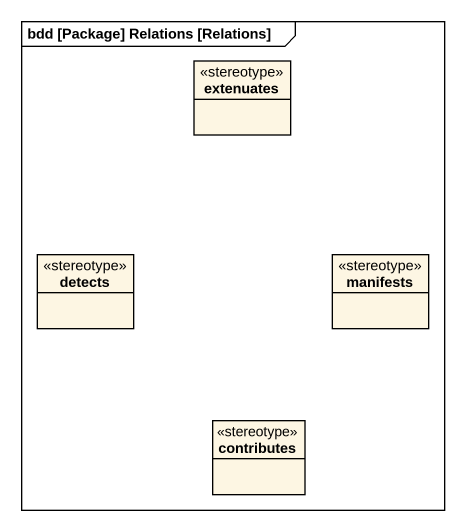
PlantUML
@startuml
mainframe bdd [Package] Relations [Relations]
hide circle
hide empty members
class extenuates <<stereotype>>
class detects <<stereotype>>
class manifests <<stereotype>>
class contributes <<stereotype>>
@enduml
